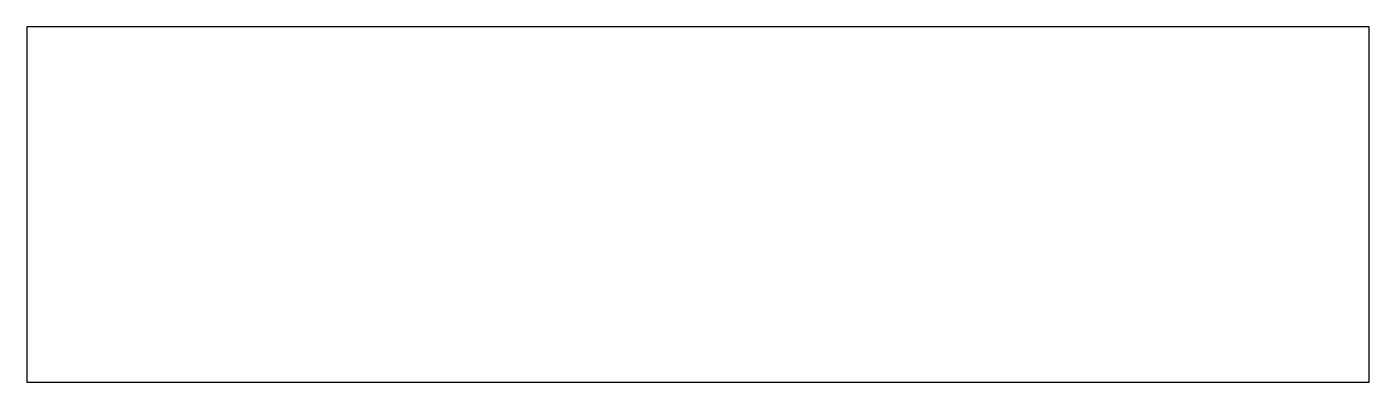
# Model space of a CAD drawing. Header units: millimetres. Extents: x -796 to 796, y -211 to 211.
import ezdxf

# ---------------------------------------------------------------- set-up
doc = ezdxf.new("R2010")
doc.units = ezdxf.units.MM

msp = doc.modelspace()

# ---------------------------------------------------------------- linework, layer by layer
at = {"layer": 'OuterContour'}
msp.add_lwpolyline([(796, -211), (796, 211), (-796, 211), (-796, -211)], close=True, dxfattribs=at)

doc.saveas('drawing.dxf')
